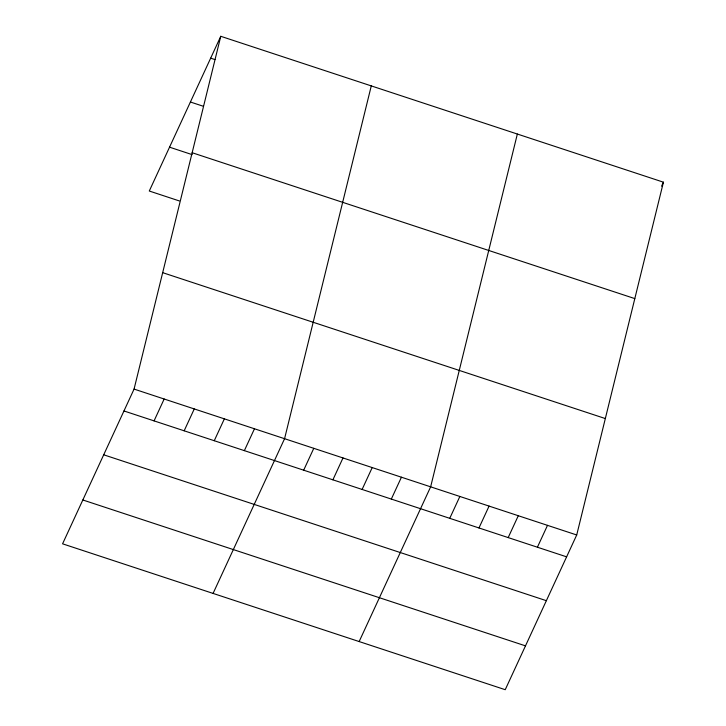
<?xml version="1.0" encoding="UTF-8"?>
<svg xmlns="http://www.w3.org/2000/svg" width="726" height="726" viewBox="0 0 726 726"><rect width="100%" height="100%" fill="white"/><g stroke="black" fill="none" stroke-linecap="round" stroke-linejoin="round"><path stroke-width="1.09" d="M134.065 389.091L220.768 36.3L663.428 182.181L576.716 534.98L505.232 689.7L62.572 543.819L134.065 389.091L576.716 534.98M371.276 85.904L284.574 438.695L213.081 593.414M517.348 134.038L430.645 486.837L359.152 641.557M220.768 36.3L149.284 191.02L179.376 200.948M154.066 420.88L164.167 399.01M184.168 430.799L194.269 408.938M214.261 440.718L224.37 418.857M244.363 450.637L254.472 428.776M303.677 470.185L313.786 448.323M332.898 479.813L342.999 457.952M362.111 489.442L372.211 467.58M391.323 499.071L401.433 477.209M449.757 518.328L459.857 496.466M478.969 527.956L489.079 506.095M661.586 186.155L663.428 182.181M508.191 537.585L518.291 515.723M537.403 547.213L547.504 525.352M210.667 58.171L214.969 59.586M190.412 102.012L203.307 106.259M192.163 152.723L634.814 298.604M169.539 147.178L192.109 154.62M162.678 272.667L605.33 418.557M123.964 410.961L566.616 556.842M103.709 454.803L546.36 600.683M82.837 499.978L525.488 645.859"/></g></svg>
